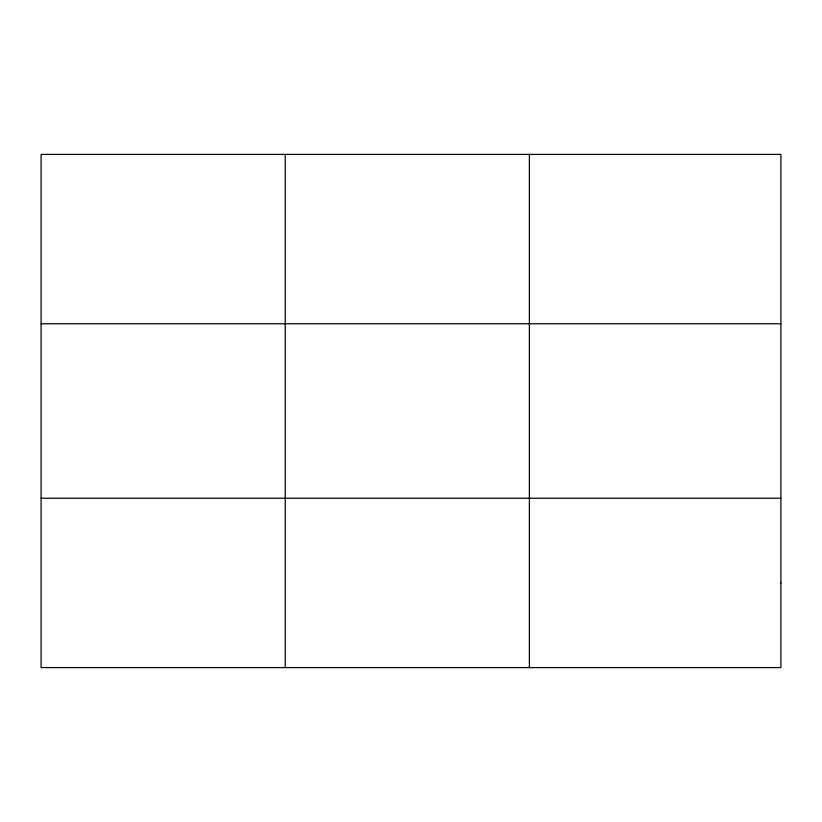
<?xml version="1.0" encoding="UTF-8"?>
<svg xmlns="http://www.w3.org/2000/svg" width="822" height="822" viewBox="0 0 822 822"><rect width="100%" height="100%" fill="white"/><g stroke="black" fill="none" stroke-linecap="round" stroke-linejoin="round"><path stroke-width="1.23" d="M285.234 667.587L285.234 154.413M529.368 667.587L529.368 154.413M41.1 323.765L780.9 323.765M41.1 498.235L780.9 498.235M780.9 582.911L780.9 667.587L41.1 667.587L41.1 154.413L780.9 154.413L780.9 582.911"/></g></svg>
